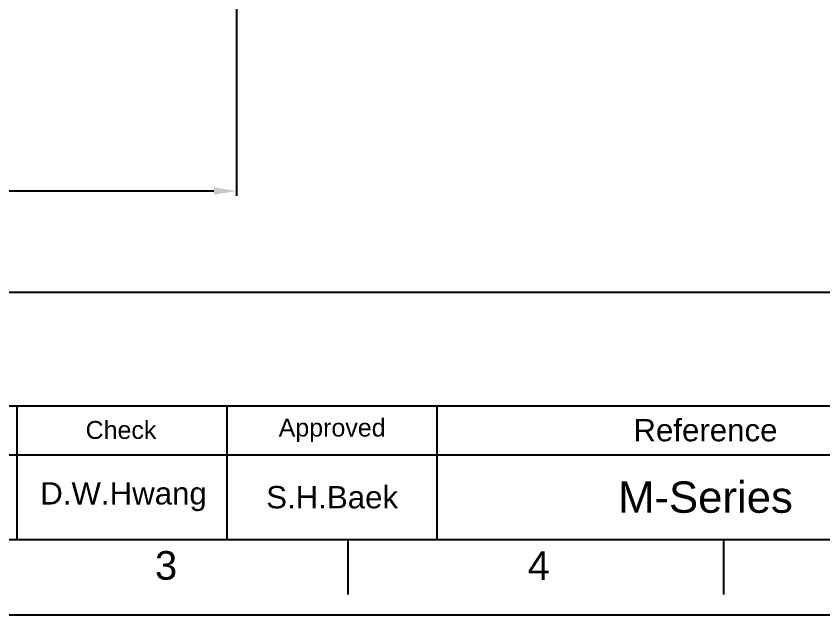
# Model space of a CAD drawing. Header units: millimetres. Extents: x 14221 to 15062, y 1145 to 1740.
# Drawn here: x 14453 to 14668.1, y 1145.1 to 1304.7 of the extents above; entities that cross this region are included whole.
import ezdxf

# ---------------------------------------------------------------- set-up
doc = ezdxf.new("R2010")
doc.units = ezdxf.units.MM
for name, color, linetype in [('DIM', 3, 'Continuous'), ('FORM', 7, 'Continuous'), ('벽', 2, 'Continuous')]:
    doc.layers.add(name, color=color, linetype=linetype)
doc.layers.add('TEXT', color=2, linetype='Continuous', lineweight=13)
doc.styles.get("Standard").update_dxf_attribs({"font": 'arial.ttf'})
doc.dimstyles.new('ISO-25', dxfattribs={"dimtxt": 5, "dimasz": 5, "dimexe": 1.252, "dimexo": 0.625, "dimgap": 1, "dimtad": 1, "dimtoh": 1, "dimdec": 1, "dimdsep": 46, "dimtxsty": 'Standard', "dimcen": 0, "dimclrd": 3, "dimclre": 3, "dimclrt": 4, "dimadec": 0, "dimazin": 0, "dimtfac": 1, "dimtdec": 1, "dimtmove": 0, "dimatfit": 3, "dimfxl": 1, "dimarcsym": 0})

# ---------------------------------------------------------------- blocks, each defined once
blk = doc.blocks.new('*D54')
at = {"layer": 'DIM', "color": 3, "lineweight": -2, "transparency": 16777216}
for p, q in [((14327.1, 1424.54), (14327.1, 1256.86)), ((14511.71, 1424.54), (14511.71, 1256.86)), ((14333.1, 1258.11), (14505.71, 1258.11))]:
    blk.add_line(p, q, dxfattribs=at)
at = {"layer": 'DIM', "color": 3, "transparency": 16777216}
for points in [[(14333.1, 1259.11), (14333.1, 1257.11), (14327.1, 1258.11)], [(14505.71, 1259.11), (14505.71, 1257.11), (14511.71, 1258.11)]]:
    blk.add_solid(points, dxfattribs=at)
at = {"layer": 'DIM', "color": 4, "transparency": 16777216, "insert": (14419.4, 1262.67), "char_height": 6, "attachment_point": 5}
blk.add_mtext('184.6', dxfattribs=at)

msp = doc.modelspace()

# ---------------------------------------------------------------- linework, layer by layer
at = {"layer": 'FORM'}
for p, q in [((14397.18, 1200.84), (15041.99, 1200.84)), ((14453.2, 1200.84), (14453.2, 1165.08)), ((14509.22, 1165.08), (14509.22, 1200.84)), ((14565.24, 1165.08), (14565.24, 1200.84)), ((14341.16, 1187.72), (14898.97, 1187.72))]:
    msp.add_line(p, q, dxfattribs=at)
at = {"layer": 'FORM', "color": 7, "linetype": 'Continuous'}
for p, q in [((15041.99, 1165.08), (14241.04, 1165.08)), ((14541.4, 1165.08), (14541.4, 1150.53)), ((14641.52, 1165.08), (14641.52, 1150.53)), ((14221.02, 1145.05), (15062.02, 1145.05))]:
    msp.add_line(p, q, dxfattribs=at)
at = {"layer": 'TEXT'}
msp.add_point((14509.22, 1190.11), dxfattribs=at)
at = {"layer": '벽'}
msp.add_line((14276.81, 1231.11), (14963.75, 1231.11), dxfattribs=at)

# ---------------------------------------------------------------- texts
at = {"layer": 'FORM', "char_height": 7.63, "attachment_point": 5}
for s, insert in [('3', (14492.96, 1158.2)), ('4', (14592.31, 1158.2))]:
    msp.add_mtext_dynamic_manual_height_columns(s, width=50.0595, gutter_width=12.51, heights=[0], dxfattribs=dict(at, insert=insert))
at = {"layer": 'TEXT', "attachment_point": 5}
for s, width, insert, char_height in [('Check', 56.019, (14480.94, 1194.34), 4.768), ('Approved', 56.019, (14537.23, 1194.28), 4.768), ('Reference', 143.0272, (14636.75, 1194.28), 5.959), ('M-Series', 143.0272, (14636.75, 1176.4), 8.343), ('D.W.Hwang', 56.019, (14481.62, 1176.57), 5.959), ('S.H.Baek', 56.019, (14537.23, 1176.4), 5.959)]:
    msp.add_mtext_dynamic_manual_height_columns(s, width=width, gutter_width=29.8, heights=[0], dxfattribs=dict(at, insert=insert, char_height=char_height))

# ---------------------------------------------------------------- dimensions: what is measured, and where the dimension line sits
at = {"layer": 'DIM'}
dim = msp.add_linear_dim(base=(14511.71, 1258.11), p1=(14327.1, 1425.17), p2=(14511.71, 1425.17), dimstyle='ISO-25', override={"dimtxt": 6, "dimasz": 6, "dimgap": 1.5, "dimtih": 1, "dimtmove": 2}, dxfattribs=at)
dim.commit()
dim.dimension.update_dxf_attribs({"geometry": '*D54', "text_midpoint": (14419.4, 1262.67)})

doc.saveas('drawing.dxf')
